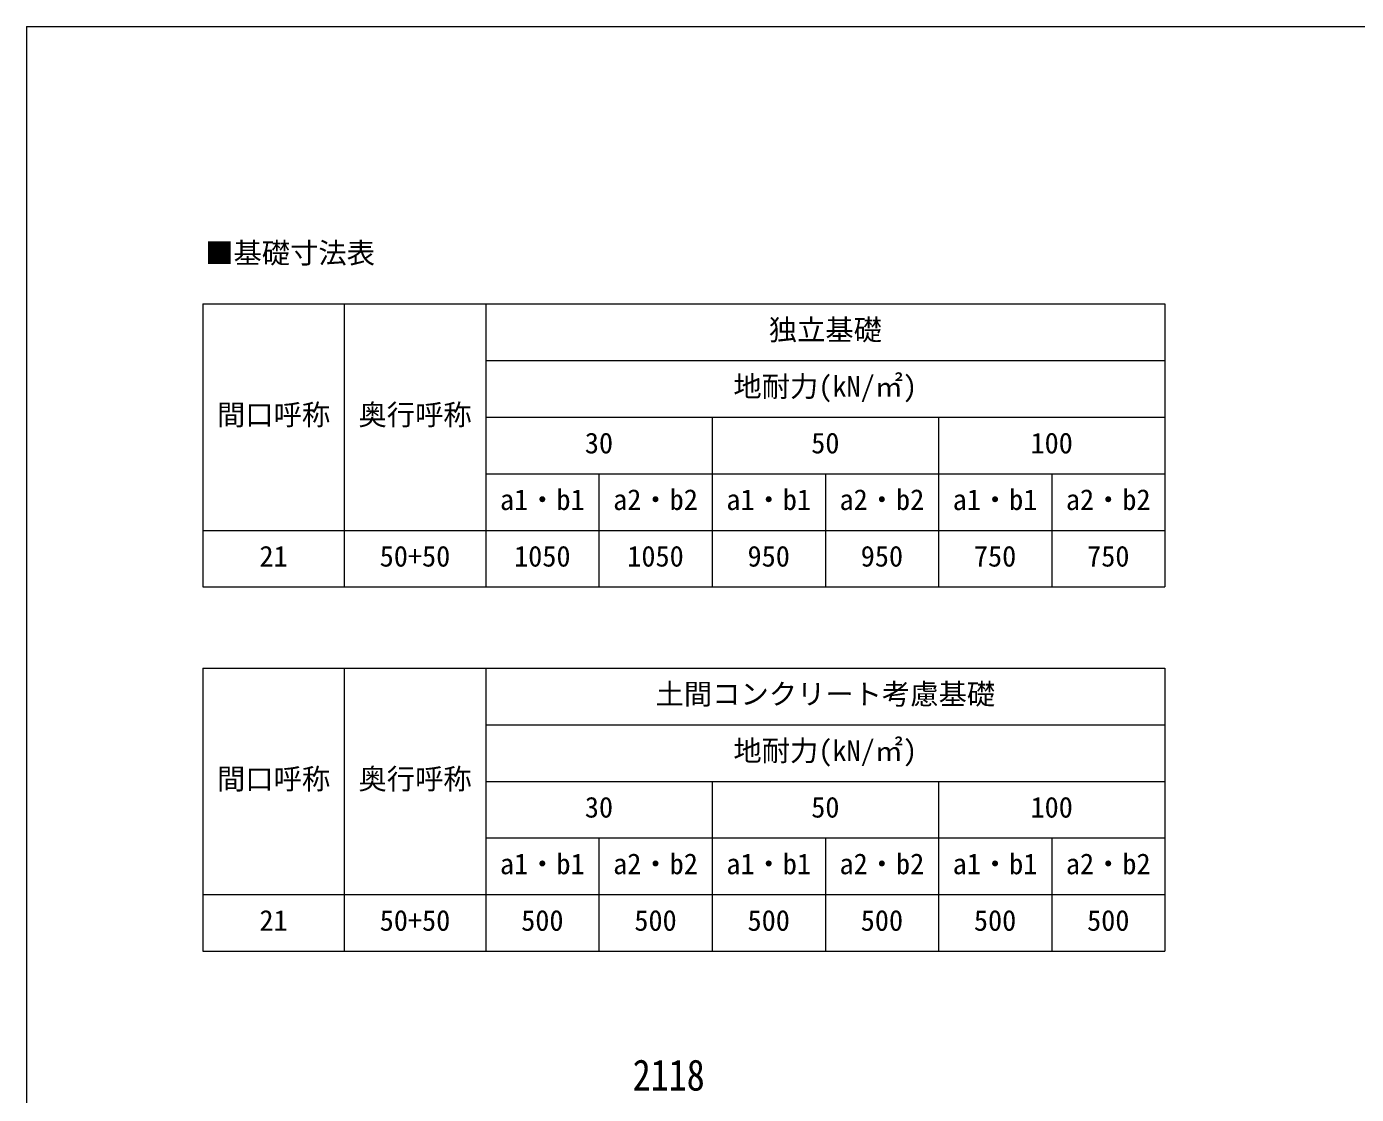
# Model space of a CAD drawing. Units: millimetres at full size, sheet at 1:30; details may follow other scales. Extents: x -8432 to 8432, y -5820 to 5820.
# Drawn here: x -8432 to -2792, y 1292 to 5820 of the extents above; entities that cross this region are included whole.
import ezdxf
from ezdxf.enums import TextEntityAlignment as Align

# ---------------------------------------------------------------- set-up
doc = ezdxf.new("R2010")
doc.units = ezdxf.units.MM
doc.header["$LTSCALE"] = 30
for name, color, linetype, lineweight in [('0-6_OTH_LINE', 6, 'Continuous', 9), ('0-E_DET2', 7, 'Continuous', 18), ('F-0_240', 7, 'Continuous', 9)]:
    doc.layers.add(name, color=color, linetype=linetype, lineweight=lineweight)
doc.styles.add('ＭＳ ゴシック', font='')
doc.styles.get('ＭＳ ゴシック').set_extended_font_data('MS Gothic')

msp = doc.modelspace()

# ---------------------------------------------------------------- linework, layer by layer
at = {"layer": '0-E_DET2'}
for p, q in [((-7684.58, 4643.67), (-7684.58, 3443.67)), ((-7684.58, 4643.67), (-3604.58, 4643.67)), ((-7084.58, 4643.67), (-7084.58, 3443.67)), ((-6484.58, 4643.67), (-6484.58, 3443.67)), ((-3604.58, 4643.67), (-3604.58, 3443.67)), ((-6484.58, 4403.67), (-3604.58, 4403.67)), ((-6484.58, 4163.67), (-3604.58, 4163.67)), ((-5524.58, 4163.67), (-5524.58, 3443.67)), ((-4564.58, 4163.67), (-4564.58, 3443.67)), ((-6484.58, 3923.67), (-3604.58, 3923.67)), ((-6004.58, 3923.67), (-6004.58, 3443.67)), ((-5044.58, 3923.67), (-5044.58, 3443.67)), ((-4084.58, 3923.67), (-4084.58, 3443.67)), ((-7684.58, 3683.67), (-3604.58, 3683.67)), ((-7684.58, 3443.67), (-3604.58, 3443.67)), ((-7684.58, 3099.18), (-7684.58, 1899.18)), ((-7684.58, 3099.18), (-3604.58, 3099.18)), ((-7084.58, 3099.18), (-7084.58, 1899.18)), ((-6484.58, 3099.18), (-6484.58, 1899.18)), ((-3604.58, 3099.18), (-3604.58, 1899.18)), ((-6484.58, 2859.18), (-3604.58, 2859.18)), ((-6484.58, 2619.18), (-3604.58, 2619.18)), ((-5524.58, 2619.18), (-5524.58, 1899.18)), ((-4564.58, 2619.18), (-4564.58, 1899.18)), ((-6484.58, 2379.18), (-3604.58, 2379.18)), ((-6004.58, 2379.18), (-6004.58, 1899.18)), ((-5044.58, 2379.18), (-5044.58, 1899.18)), ((-4084.58, 2379.18), (-4084.58, 1899.18)), ((-7684.58, 2139.18), (-3604.58, 2139.18)), ((-7684.58, 1899.18), (-3604.58, 1899.18))]:
    msp.add_line(p, q, dxfattribs=at)
at = {"layer": 'F-0_240', "color": 5}
for q in [(-8432.06, -5820), (8007.94, 5820)]:
    msp.add_line((-8432.06, 5820), q, dxfattribs=at)

# ---------------------------------------------------------------- texts
at = {"layer": '0-6_OTH_LINE', "color": 7, "style": 'ＭＳ ゴシック', "width": 0.85}
msp.add_text('2118', height=132, dxfattribs=at).set_placement((-5861.58, 1268.49), align=Align.BOTTOM_LEFT)
at = {"layer": '0-E_DET2', "style": 'ＭＳ ゴシック'}
for s, p in [('■基礎寸法表', (-7674.66, 4789.68)), ('独立基礎', (-5284.58, 4463.67)), ('地耐力(kN/㎡)', (-5434.58, 4223.67)), ('間口呼称', (-7624.58, 4103.67)), ('奥行呼称', (-7024.58, 4103.67)), ('30', (-6064.58, 3983.67)), ('50', (-5104.58, 3983.67)), ('100', (-4174.58, 3983.67)), ('a1・b1', (-6424.58, 3743.67)), ('a2・b2', (-5944.58, 3743.67)), ('a1・b1', (-5464.58, 3743.67)), ('a2・b2', (-4984.58, 3743.67)), ('a1・b1', (-4504.58, 3743.67)), ('a2・b2', (-4024.58, 3743.67)), ('21', (-7444.58, 3503.67)), ('50+50', (-6934.58, 3503.67)), ('1050', (-6364.58, 3503.67)), ('1050', (-5884.58, 3503.67)), ('950', (-5374.58, 3503.67)), ('950', (-4894.58, 3503.67)), ('750', (-4414.58, 3503.67)), ('750', (-3934.58, 3503.67)), ('土間コンクリート考慮基礎', (-5764.58, 2919.18)), ('地耐力(kN/㎡)', (-5434.58, 2679.18)), ('間口呼称', (-7624.58, 2559.18)), ('奥行呼称', (-7024.58, 2559.18)), ('30', (-6064.58, 2439.18)), ('50', (-5104.58, 2439.18)), ('100', (-4174.58, 2439.18)), ('a1・b1', (-6424.58, 2199.18)), ('a2・b2', (-5944.58, 2199.18)), ('a1・b1', (-5464.58, 2199.18)), ('a2・b2', (-4984.58, 2199.18)), ('a1・b1', (-4504.58, 2199.18)), ('a2・b2', (-4024.58, 2199.18)), ('21', (-7444.58, 1959.18)), ('50+50', (-6934.58, 1959.18)), ('500', (-6334.58, 1959.18)), ('500', (-5854.58, 1959.18)), ('500', (-5374.58, 1959.18)), ('500', (-4894.58, 1959.18)), ('500', (-4414.58, 1959.18)), ('500', (-3934.58, 1959.18))]:
    msp.add_text(s, height=87.98, dxfattribs=at).set_placement(p, align=Align.BOTTOM_LEFT)

doc.saveas('drawing.dxf')
